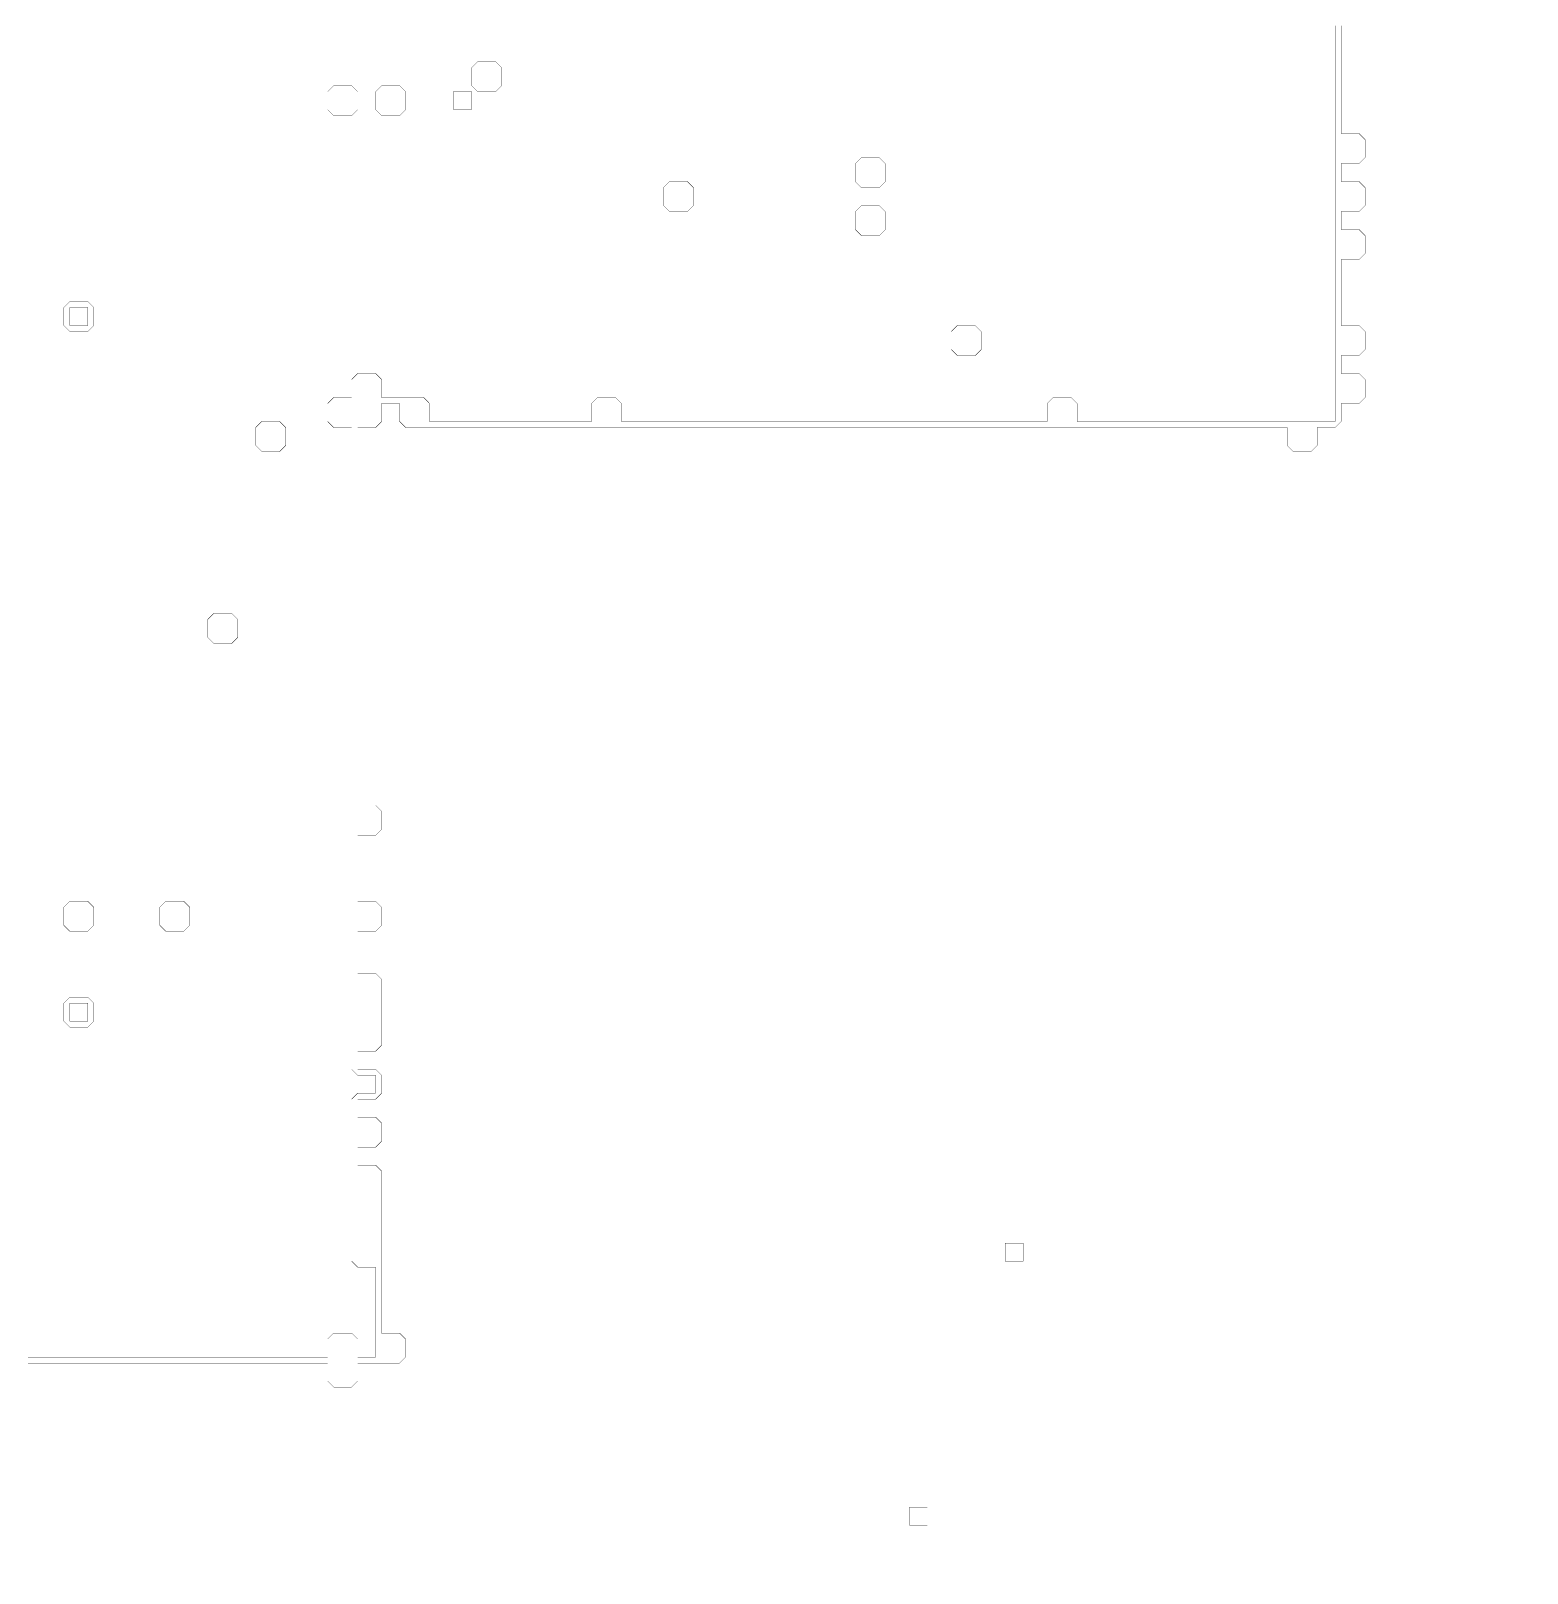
# Model space of a CAD drawing. Header units: metres. Extents: x 0 to 4990, y -4990 to 0.
# Drawn here: x 2554 to 4990, y -4990 to -2479 of the extents above; entities that cross this region are included whole.
import ezdxf

# ---------------------------------------------------------------- set-up
doc = ezdxf.new("R2010")
doc.units = ezdxf.units.M
for name, color, linetype in [('conductor', 1, 'Continuous'), ('dielectric', 8, 'Continuous'), ('substrate', 5, 'Continuous')]:
    doc.layers.add(name, color=color, linetype=linetype)

msp = doc.modelspace()

# ---------------------------------------------------------------- linework, layer by layer
at = {"layer": 'conductor', "const_width": 0.5}
msp.add_lwpolyline([(2548.828125, -4638.671875), (2558.59375, -4638.671875), (2568.359375, -4638.671875), (2578.125, -4638.671875), (2587.890625, -4638.671875), (2597.65625, -4638.671875), (2607.421875, -4638.671875), (2617.1875, -4638.671875), (2626.953125, -4638.671875), (2636.71875, -4638.671875), (2646.484375, -4638.671875), (2656.25, -4638.671875), (2666.015625, -4638.671875), (2675.78125, -4638.671875), (2685.546875, -4638.671875), (2695.3125, -4638.671875), (2705.078125, -4638.671875), (2714.84375, -4638.671875), (2724.609375, -4638.671875), (2734.375, -4638.671875), (2744.140625, -4638.671875), (2753.90625, -4638.671875), (2763.671875, -4638.671875), (2773.4375, -4638.671875), (2783.203125, -4638.671875), (2792.96875, -4638.671875), (2802.734375, -4638.671875), (2812.5, -4638.671875), (2822.265625, -4638.671875), (2832.03125, -4638.671875), (2841.796875, -4638.671875), (2851.5625, -4638.671875), (2861.328125, -4638.671875), (2871.09375, -4638.671875), (2880.859375, -4638.671875), (2890.625, -4638.671875), (2900.390625, -4638.671875), (2910.15625, -4638.671875), (2919.921875, -4638.671875), (2929.6875, -4638.671875), (2939.453125, -4638.671875), (2949.21875, -4638.671875), (2958.984375, -4638.671875), (2968.75, -4638.671875), (2978.515625, -4638.671875), (2988.28125, -4638.671875), (2998.046875, -4638.671875), (3007.8125, -4638.671875), (3017.578125, -4638.671875), (3027.34375, -4638.671875), (3037.109375, -4638.671875), (3037.109375, -4628.90625), (3037.109375, -4619.140625), (3037.109375, -4609.375), (3046.875, -4599.609375), (3056.640625, -4599.609375), (3066.40625, -4599.609375), (3076.171875, -4599.609375), (3085.9375, -4609.375), (3085.9375, -4619.140625), (3085.9375, -4628.90625), (3085.9375, -4638.671875), (3095.703125, -4638.671875), (3105.46875, -4638.671875), (3115.234375, -4638.671875), (3115.234375, -4628.90625), (3115.234375, -4619.140625), (3115.234375, -4609.375), (3115.234375, -4599.609375), (3115.234375, -4589.84375), (3115.234375, -4580.078125), (3115.234375, -4570.3125), (3115.234375, -4560.546875), (3115.234375, -4550.78125), (3115.234375, -4541.015625), (3115.234375, -4531.25), (3115.234375, -4521.484375), (3115.234375, -4511.71875), (3115.234375, -4501.953125), (3115.234375, -4492.1875), (3105.46875, -4492.1875), (3095.703125, -4492.1875), (3085.9375, -4492.1875), (3076.171875, -4482.421875), (3076.171875, -4472.65625), (3076.171875, -4462.890625), (3076.171875, -4453.125), (3076.171875, -4443.359375), (3076.171875, -4433.59375), (3076.171875, -4423.828125), (3076.171875, -4414.0625), (3076.171875, -4404.296875), (3076.171875, -4394.53125), (3076.171875, -4384.765625), (3076.171875, -4375), (3076.171875, -4365.234375), (3076.171875, -4355.46875), (3076.171875, -4345.703125), (3076.171875, -4335.9375), (3076.171875, -4326.171875), (3076.171875, -4316.40625), (3076.171875, -4306.640625), (3076.171875, -4296.875), (3076.171875, -4287.109375), (3076.171875, -4277.34375), (3076.171875, -4267.578125), (3076.171875, -4257.8125), (3076.171875, -4248.046875), (3076.171875, -4238.28125), (3076.171875, -4228.515625), (3076.171875, -4218.75), (3085.9375, -4208.984375), (3095.703125, -4208.984375), (3105.46875, -4208.984375), (3115.234375, -4208.984375), (3115.234375, -4199.21875), (3115.234375, -4189.453125), (3115.234375, -4179.6875), (3105.46875, -4179.6875), (3095.703125, -4179.6875), (3085.9375, -4179.6875), (3076.171875, -4169.921875), (3076.171875, -4160.15625), (3076.171875, -4150.390625), (3076.171875, -4140.625), (3076.171875, -4130.859375), (3076.171875, -4121.09375), (3076.171875, -4111.328125), (3076.171875, -4101.5625), (3076.171875, -4091.796875), (3076.171875, -4082.03125), (3076.171875, -4072.265625), (3076.171875, -4062.5), (3076.171875, -4052.734375), (3076.171875, -4042.96875), (3076.171875, -4033.203125), (3076.171875, -4023.4375), (3076.171875, -4013.671875), (3076.171875, -4003.90625), (3076.171875, -3994.140625), (3076.171875, -3984.375), (3076.171875, -3974.609375), (3076.171875, -3964.84375), (3076.171875, -3955.078125), (3076.171875, -3945.3125), (3076.171875, -3935.546875), (3076.171875, -3925.78125), (3076.171875, -3916.015625), (3076.171875, -3906.25), (3076.171875, -3896.484375), (3076.171875, -3886.71875), (3076.171875, -3876.953125), (3076.171875, -3867.1875), (3076.171875, -3857.421875), (3076.171875, -3847.65625), (3076.171875, -3837.890625), (3076.171875, -3828.125), (3076.171875, -3818.359375), (3076.171875, -3808.59375), (3076.171875, -3798.828125), (3076.171875, -3789.0625), (3076.171875, -3779.296875), (3076.171875, -3769.53125), (3076.171875, -3759.765625), (3076.171875, -3750), (3076.171875, -3740.234375), (3076.171875, -3730.46875), (3076.171875, -3720.703125), (3076.171875, -3710.9375), (3076.171875, -3701.171875), (3076.171875, -3691.40625), (3076.171875, -3681.640625), (3076.171875, -3671.875), (3076.171875, -3662.109375), (3076.171875, -3652.34375), (3076.171875, -3642.578125), (3076.171875, -3632.8125), (3076.171875, -3623.046875), (3076.171875, -3613.28125), (3076.171875, -3603.515625), (3076.171875, -3593.75), (3076.171875, -3583.984375), (3076.171875, -3574.21875), (3076.171875, -3564.453125), (3076.171875, -3554.6875), (3076.171875, -3544.921875), (3076.171875, -3535.15625), (3076.171875, -3525.390625), (3076.171875, -3515.625), (3076.171875, -3505.859375), (3076.171875, -3496.09375), (3076.171875, -3486.328125), (3076.171875, -3476.5625), (3076.171875, -3466.796875), (3076.171875, -3457.03125), (3076.171875, -3447.265625), (3076.171875, -3437.5), (3076.171875, -3427.734375), (3076.171875, -3417.96875), (3076.171875, -3408.203125), (3076.171875, -3398.4375), (3076.171875, -3388.671875), (3076.171875, -3378.90625), (3076.171875, -3369.140625), (3076.171875, -3359.375), (3076.171875, -3349.609375), (3076.171875, -3339.84375), (3076.171875, -3330.078125), (3076.171875, -3320.3125), (3076.171875, -3310.546875), (3076.171875, -3300.78125), (3076.171875, -3291.015625), (3076.171875, -3281.25), (3076.171875, -3271.484375), (3076.171875, -3261.71875), (3076.171875, -3251.953125), (3076.171875, -3242.1875), (3076.171875, -3232.421875), (3076.171875, -3222.65625), (3076.171875, -3212.890625), (3076.171875, -3203.125), (3076.171875, -3193.359375), (3076.171875, -3183.59375), (3076.171875, -3173.828125), (3076.171875, -3164.0625), (3076.171875, -3154.296875), (3076.171875, -3144.53125), (3076.171875, -3134.765625), (3076.171875, -3125), (3066.40625, -3125), (3056.640625, -3125), (3046.875, -3125), (3037.109375, -3115.234375), (3037.109375, -3105.46875), (3037.109375, -3095.703125), (3037.109375, -3085.9375), (3046.875, -3076.171875), (3056.640625, -3076.171875), (3066.40625, -3076.171875), (3076.171875, -3076.171875), (3076.171875, -3066.40625), (3076.171875, -3056.640625), (3076.171875, -3046.875), (3085.9375, -3037.109375), (3095.703125, -3037.109375), (3105.46875, -3037.109375), (3115.234375, -3037.109375), (3125, -3046.875), (3125, -3056.640625), (3125, -3066.40625), (3125, -3076.171875), (3134.765625, -3076.171875), (3144.53125, -3076.171875), (3154.296875, -3076.171875), (3164.0625, -3076.171875), (3173.828125, -3076.171875), (3183.59375, -3076.171875), (3193.359375, -3076.171875), (3203.125, -3085.9375), (3203.125, -3095.703125), (3203.125, -3105.46875), (3203.125, -3115.234375), (3212.890625, -3115.234375), (3222.65625, -3115.234375), (3232.421875, -3115.234375), (3242.1875, -3115.234375), (3251.953125, -3115.234375), (3261.71875, -3115.234375), (3271.484375, -3115.234375), (3281.25, -3115.234375), (3291.015625, -3115.234375), (3300.78125, -3115.234375), (3310.546875, -3115.234375), (3320.3125, -3115.234375), (3330.078125, -3115.234375), (3339.84375, -3115.234375), (3349.609375, -3115.234375), (3359.375, -3115.234375), (3369.140625, -3115.234375), (3378.90625, -3115.234375), (3388.671875, -3115.234375), (3398.4375, -3115.234375), (3408.203125, -3115.234375), (3417.96875, -3115.234375), (3427.734375, -3115.234375), (3437.5, -3115.234375), (3447.265625, -3115.234375), (3457.03125, -3115.234375), (3466.796875, -3115.234375), (3466.796875, -3105.46875), (3466.796875, -3095.703125), (3466.796875, -3085.9375), (3476.5625, -3076.171875), (3486.328125, -3076.171875), (3496.09375, -3076.171875), (3505.859375, -3076.171875), (3515.625, -3085.9375), (3515.625, -3095.703125), (3515.625, -3105.46875), (3515.625, -3115.234375), (3525.390625, -3115.234375), (3535.15625, -3115.234375), (3544.921875, -3115.234375), (3554.6875, -3115.234375), (3564.453125, -3115.234375), (3574.21875, -3115.234375), (3583.984375, -3115.234375), (3593.75, -3115.234375), (3603.515625, -3115.234375), (3613.28125, -3115.234375), (3623.046875, -3115.234375), (3632.8125, -3115.234375), (3642.578125, -3115.234375), (3652.34375, -3115.234375), (3662.109375, -3115.234375), (3671.875, -3115.234375), (3681.640625, -3115.234375), (3691.40625, -3115.234375), (3701.171875, -3115.234375), (3710.9375, -3115.234375), (3720.703125, -3115.234375), (3730.46875, -3115.234375), (3740.234375, -3115.234375), (3750, -3115.234375), (3759.765625, -3115.234375), (3769.53125, -3115.234375), (3779.296875, -3115.234375), (3789.0625, -3115.234375), (3798.828125, -3115.234375), (3808.59375, -3115.234375), (3818.359375, -3115.234375), (3828.125, -3115.234375), (3837.890625, -3115.234375), (3847.65625, -3115.234375), (3857.421875, -3115.234375), (3867.1875, -3115.234375), (3876.953125, -3115.234375), (3886.71875, -3115.234375), (3896.484375, -3115.234375), (3906.25, -3115.234375), (3916.015625, -3115.234375), (3925.78125, -3115.234375), (3935.546875, -3115.234375), (3945.3125, -3115.234375), (3955.078125, -3115.234375), (3964.84375, -3115.234375), (3974.609375, -3115.234375), (3984.375, -3115.234375), (3994.140625, -3115.234375), (4003.90625, -3115.234375), (4013.671875, -3115.234375), (4023.4375, -3115.234375), (4033.203125, -3115.234375), (4042.96875, -3115.234375), (4052.734375, -3115.234375), (4062.5, -3115.234375), (4072.265625, -3115.234375), (4082.03125, -3115.234375), (4091.796875, -3115.234375), (4101.5625, -3115.234375), (4111.328125, -3115.234375), (4121.09375, -3115.234375), (4130.859375, -3115.234375), (4140.625, -3115.234375), (4150.390625, -3115.234375), (4160.15625, -3115.234375), (4169.921875, -3115.234375), (4179.6875, -3115.234375), (4189.453125, -3115.234375), (4199.21875, -3115.234375), (4208.984375, -3115.234375), (4208.984375, -3105.46875), (4208.984375, -3095.703125), (4208.984375, -3085.9375), (4218.75, -3076.171875), (4228.515625, -3076.171875), (4238.28125, -3076.171875), (4248.046875, -3076.171875), (4257.8125, -3085.9375), (4257.8125, -3095.703125), (4257.8125, -3105.46875), (4257.8125, -3115.234375), (4267.578125, -3115.234375), (4277.34375, -3115.234375), (4287.109375, -3115.234375), (4296.875, -3115.234375), (4306.640625, -3115.234375), (4316.40625, -3115.234375), (4326.171875, -3115.234375), (4335.9375, -3115.234375), (4345.703125, -3115.234375), (4355.46875, -3115.234375), (4365.234375, -3115.234375), (4375, -3115.234375), (4384.765625, -3115.234375), (4394.53125, -3115.234375), (4404.296875, -3115.234375), (4414.0625, -3115.234375), (4423.828125, -3115.234375), (4433.59375, -3115.234375), (4443.359375, -3115.234375), (4453.125, -3115.234375), (4462.890625, -3115.234375), (4472.65625, -3115.234375), (4482.421875, -3115.234375), (4492.1875, -3115.234375), (4501.953125, -3115.234375), (4511.71875, -3115.234375), (4521.484375, -3115.234375), (4531.25, -3115.234375), (4541.015625, -3115.234375), (4550.78125, -3115.234375), (4560.546875, -3115.234375), (4570.3125, -3115.234375), (4580.078125, -3115.234375), (4589.84375, -3115.234375), (4599.609375, -3115.234375), (4609.375, -3115.234375), (4619.140625, -3115.234375), (4628.90625, -3115.234375), (4638.671875, -3115.234375), (4648.4375, -3115.234375), (4658.203125, -3115.234375), (4667.96875, -3115.234375), (4677.734375, -3115.234375), (4677.734375, -3105.46875), (4677.734375, -3095.703125), (4677.734375, -3085.9375), (4677.734375, -3076.171875), (4677.734375, -3066.40625), (4677.734375, -3056.640625), (4677.734375, -3046.875), (4677.734375, -3037.109375), (4677.734375, -3027.34375), (4677.734375, -3017.578125), (4677.734375, -3007.8125), (4677.734375, -2998.046875), (4677.734375, -2988.28125), (4677.734375, -2978.515625), (4677.734375, -2968.75), (4677.734375, -2958.984375), (4677.734375, -2949.21875), (4677.734375, -2939.453125), (4677.734375, -2929.6875), (4677.734375, -2919.921875), (4677.734375, -2910.15625), (4677.734375, -2900.390625), (4677.734375, -2890.625), (4677.734375, -2880.859375), (4677.734375, -2871.09375), (4677.734375, -2861.328125), (4677.734375, -2851.5625), (4677.734375, -2841.796875), (4677.734375, -2832.03125), (4677.734375, -2822.265625), (4677.734375, -2812.5), (4677.734375, -2802.734375), (4677.734375, -2792.96875), (4677.734375, -2783.203125), (4677.734375, -2773.4375), (4677.734375, -2763.671875), (4677.734375, -2753.90625), (4677.734375, -2744.140625), (4677.734375, -2734.375), (4677.734375, -2724.609375), (4677.734375, -2714.84375), (4677.734375, -2705.078125), (4677.734375, -2695.3125), (4677.734375, -2685.546875), (4677.734375, -2675.78125), (4677.734375, -2666.015625), (4677.734375, -2656.25), (4677.734375, -2646.484375), (4677.734375, -2636.71875), (4677.734375, -2626.953125), (4677.734375, -2617.1875), (4677.734375, -2607.421875), (4677.734375, -2597.65625), (4677.734375, -2587.890625), (4677.734375, -2578.125), (4677.734375, -2568.359375), (4677.734375, -2558.59375), (4677.734375, -2548.828125), (4677.734375, -2539.0625), (4677.734375, -2529.296875), (4677.734375, -2519.53125), (4677.734375, -2509.765625), (4677.734375, -2500), (4677.734375, -2490.234375), (4677.734375, -2480.46875), (4677.734375, -2470.703125)], dxfattribs=at)
for points in [[(3271.484375, -2539.0625), (3281.25, -2529.296875), (3291.015625, -2529.296875), (3300.78125, -2529.296875), (3310.546875, -2529.296875), (3320.3125, -2539.0625), (3320.3125, -2548.828125), (3320.3125, -2558.59375), (3320.3125, -2568.359375), (3310.546875, -2578.125), (3300.78125, -2578.125), (3291.015625, -2578.125), (3281.25, -2578.125), (3271.484375, -2568.359375), (3271.484375, -2558.59375), (3271.484375, -2548.828125)], [(3037.109375, -2578.125), (3046.875, -2568.359375), (3056.640625, -2568.359375), (3066.40625, -2568.359375), (3076.171875, -2568.359375), (3085.9375, -2578.125), (3085.9375, -2587.890625), (3085.9375, -2597.65625), (3085.9375, -2607.421875), (3076.171875, -2617.1875), (3066.40625, -2617.1875), (3056.640625, -2617.1875), (3046.875, -2617.1875), (3037.109375, -2607.421875), (3037.109375, -2597.65625), (3037.109375, -2587.890625)], [(3115.234375, -2578.125), (3125, -2568.359375), (3134.765625, -2568.359375), (3144.53125, -2568.359375), (3154.296875, -2568.359375), (3164.0625, -2578.125), (3164.0625, -2587.890625), (3164.0625, -2597.65625), (3164.0625, -2607.421875), (3154.296875, -2617.1875), (3144.53125, -2617.1875), (3134.765625, -2617.1875), (3125, -2617.1875), (3115.234375, -2607.421875), (3115.234375, -2597.65625), (3115.234375, -2587.890625)], [(3896.484375, -2695.3125), (3906.25, -2685.546875), (3916.015625, -2685.546875), (3925.78125, -2685.546875), (3935.546875, -2685.546875), (3945.3125, -2695.3125), (3945.3125, -2705.078125), (3945.3125, -2714.84375), (3945.3125, -2724.609375), (3935.546875, -2734.375), (3925.78125, -2734.375), (3916.015625, -2734.375), (3906.25, -2734.375), (3896.484375, -2724.609375), (3896.484375, -2714.84375), (3896.484375, -2705.078125)], [(3583.984375, -2734.375), (3593.75, -2724.609375), (3603.515625, -2724.609375), (3613.28125, -2724.609375), (3623.046875, -2724.609375), (3632.8125, -2734.375), (3632.8125, -2744.140625), (3632.8125, -2753.90625), (3632.8125, -2763.671875), (3623.046875, -2773.4375), (3613.28125, -2773.4375), (3603.515625, -2773.4375), (3593.75, -2773.4375), (3583.984375, -2763.671875), (3583.984375, -2753.90625), (3583.984375, -2744.140625)], [(3896.484375, -2773.4375), (3906.25, -2763.671875), (3916.015625, -2763.671875), (3925.78125, -2763.671875), (3935.546875, -2763.671875), (3945.3125, -2773.4375), (3945.3125, -2783.203125), (3945.3125, -2792.96875), (3945.3125, -2802.734375), (3935.546875, -2812.5), (3925.78125, -2812.5), (3916.015625, -2812.5), (3906.25, -2812.5), (3896.484375, -2802.734375), (3896.484375, -2792.96875), (3896.484375, -2783.203125)], [(2607.421875, -2929.6875), (2617.1875, -2919.921875), (2626.953125, -2919.921875), (2636.71875, -2919.921875), (2646.484375, -2919.921875), (2656.25, -2929.6875), (2656.25, -2939.453125), (2656.25, -2949.21875), (2656.25, -2958.984375), (2646.484375, -2968.75), (2636.71875, -2968.75), (2626.953125, -2968.75), (2617.1875, -2968.75), (2607.421875, -2958.984375), (2607.421875, -2949.21875), (2607.421875, -2939.453125)], [(4052.734375, -2968.75), (4062.5, -2958.984375), (4072.265625, -2958.984375), (4082.03125, -2958.984375), (4091.796875, -2958.984375), (4101.5625, -2968.75), (4101.5625, -2978.515625), (4101.5625, -2988.28125), (4101.5625, -2998.046875), (4091.796875, -3007.8125), (4082.03125, -3007.8125), (4072.265625, -3007.8125), (4062.5, -3007.8125), (4052.734375, -2998.046875), (4052.734375, -2988.28125), (4052.734375, -2978.515625)], [(2919.921875, -3125), (2929.6875, -3115.234375), (2939.453125, -3115.234375), (2949.21875, -3115.234375), (2958.984375, -3115.234375), (2968.75, -3125), (2968.75, -3134.765625), (2968.75, -3144.53125), (2968.75, -3154.296875), (2958.984375, -3164.0625), (2949.21875, -3164.0625), (2939.453125, -3164.0625), (2929.6875, -3164.0625), (2919.921875, -3154.296875), (2919.921875, -3144.53125), (2919.921875, -3134.765625)], [(2841.796875, -3437.5), (2851.5625, -3427.734375), (2861.328125, -3427.734375), (2871.09375, -3427.734375), (2880.859375, -3427.734375), (2890.625, -3437.5), (2890.625, -3447.265625), (2890.625, -3457.03125), (2890.625, -3466.796875), (2880.859375, -3476.5625), (2871.09375, -3476.5625), (2861.328125, -3476.5625), (2851.5625, -3476.5625), (2841.796875, -3466.796875), (2841.796875, -3457.03125), (2841.796875, -3447.265625)], [(2607.421875, -3906.25), (2617.1875, -3896.484375), (2626.953125, -3896.484375), (2636.71875, -3896.484375), (2646.484375, -3896.484375), (2656.25, -3906.25), (2656.25, -3916.015625), (2656.25, -3925.78125), (2656.25, -3935.546875), (2646.484375, -3945.3125), (2636.71875, -3945.3125), (2626.953125, -3945.3125), (2617.1875, -3945.3125), (2607.421875, -3935.546875), (2607.421875, -3925.78125), (2607.421875, -3916.015625)], [(2763.671875, -3906.25), (2773.4375, -3896.484375), (2783.203125, -3896.484375), (2792.96875, -3896.484375), (2802.734375, -3896.484375), (2812.5, -3906.25), (2812.5, -3916.015625), (2812.5, -3925.78125), (2812.5, -3935.546875), (2802.734375, -3945.3125), (2792.96875, -3945.3125), (2783.203125, -3945.3125), (2773.4375, -3945.3125), (2763.671875, -3935.546875), (2763.671875, -3925.78125), (2763.671875, -3916.015625)], [(2607.421875, -4062.5), (2617.1875, -4052.734375), (2626.953125, -4052.734375), (2636.71875, -4052.734375), (2646.484375, -4052.734375), (2656.25, -4062.5), (2656.25, -4072.265625), (2656.25, -4082.03125), (2656.25, -4091.796875), (2646.484375, -4101.5625), (2636.71875, -4101.5625), (2626.953125, -4101.5625), (2617.1875, -4101.5625), (2607.421875, -4091.796875), (2607.421875, -4082.03125), (2607.421875, -4072.265625)]]:
    msp.add_lwpolyline(points, close=True, dxfattribs=at)
at = {"layer": 'dielectric', "const_width": 0.5}
for points in [[(4140.625, -4453.125), (4140.625, -4462.890625), (4140.625, -4472.65625), (4140.625, -4482.421875), (4150.390625, -4482.421875), (4160.15625, -4482.421875), (4169.921875, -4482.421875), (4169.921875, -4472.65625), (4169.921875, -4462.890625), (4169.921875, -4453.125), (4160.15625, -4453.125), (4150.390625, -4453.125)], [(3984.375, -4882.8125), (3984.375, -4892.578125), (3984.375, -4902.34375), (3984.375, -4912.109375), (3994.140625, -4912.109375), (4003.90625, -4912.109375), (4013.671875, -4912.109375), (4013.671875, -4902.34375), (4013.671875, -4892.578125), (4013.671875, -4882.8125), (4003.90625, -4882.8125), (3994.140625, -4882.8125)]]:
    msp.add_lwpolyline(points, close=True, dxfattribs=at)
at = {"layer": 'substrate', "const_width": 0.5}
for points in [[(2548.828125, -4990.234375), (2558.59375, -4990.234375), (2568.359375, -4990.234375), (2578.125, -4990.234375), (2587.890625, -4990.234375), (2597.65625, -4990.234375), (2607.421875, -4990.234375), (2617.1875, -4990.234375), (2626.953125, -4990.234375), (2636.71875, -4990.234375), (2646.484375, -4990.234375), (2656.25, -4990.234375), (2666.015625, -4990.234375), (2675.78125, -4990.234375), (2685.546875, -4990.234375), (2695.3125, -4990.234375), (2705.078125, -4990.234375), (2714.84375, -4990.234375), (2724.609375, -4990.234375), (2734.375, -4990.234375), (2744.140625, -4990.234375), (2753.90625, -4990.234375), (2763.671875, -4990.234375), (2773.4375, -4990.234375), (2783.203125, -4990.234375), (2792.96875, -4990.234375), (2802.734375, -4990.234375), (2812.5, -4990.234375), (2822.265625, -4990.234375), (2832.03125, -4990.234375), (2841.796875, -4990.234375), (2851.5625, -4990.234375), (2861.328125, -4990.234375), (2871.09375, -4990.234375), (2880.859375, -4990.234375), (2890.625, -4990.234375), (2900.390625, -4990.234375), (2910.15625, -4990.234375), (2919.921875, -4990.234375), (2929.6875, -4990.234375), (2939.453125, -4990.234375), (2949.21875, -4990.234375), (2958.984375, -4990.234375), (2968.75, -4990.234375), (2978.515625, -4990.234375), (2988.28125, -4990.234375), (2998.046875, -4990.234375), (3007.8125, -4990.234375), (3017.578125, -4990.234375), (3027.34375, -4990.234375), (3037.109375, -4990.234375), (3046.875, -4990.234375), (3056.640625, -4990.234375), (3066.40625, -4990.234375), (3076.171875, -4990.234375), (3085.9375, -4990.234375), (3095.703125, -4990.234375), (3105.46875, -4990.234375), (3115.234375, -4990.234375), (3125, -4990.234375), (3134.765625, -4990.234375), (3144.53125, -4990.234375), (3154.296875, -4990.234375), (3164.0625, -4990.234375), (3173.828125, -4990.234375), (3183.59375, -4990.234375), (3193.359375, -4990.234375), (3203.125, -4990.234375), (3212.890625, -4990.234375), (3222.65625, -4990.234375), (3232.421875, -4990.234375), (3242.1875, -4990.234375), (3251.953125, -4990.234375), (3261.71875, -4990.234375), (3271.484375, -4990.234375), (3281.25, -4990.234375), (3291.015625, -4990.234375), (3300.78125, -4990.234375), (3310.546875, -4990.234375), (3320.3125, -4990.234375), (3330.078125, -4990.234375), (3339.84375, -4990.234375), (3349.609375, -4990.234375), (3359.375, -4990.234375), (3369.140625, -4990.234375), (3378.90625, -4990.234375), (3388.671875, -4990.234375), (3398.4375, -4990.234375), (3408.203125, -4990.234375), (3417.96875, -4990.234375), (3427.734375, -4990.234375), (3437.5, -4990.234375), (3447.265625, -4990.234375), (3457.03125, -4990.234375), (3466.796875, -4990.234375), (3476.5625, -4990.234375), (3486.328125, -4990.234375), (3496.09375, -4990.234375), (3505.859375, -4990.234375), (3515.625, -4990.234375), (3525.390625, -4990.234375), (3535.15625, -4990.234375), (3544.921875, -4990.234375), (3554.6875, -4990.234375), (3564.453125, -4990.234375), (3574.21875, -4990.234375), (3583.984375, -4990.234375), (3593.75, -4990.234375), (3603.515625, -4990.234375), (3613.28125, -4990.234375), (3623.046875, -4990.234375), (3632.8125, -4990.234375), (3642.578125, -4990.234375), (3652.34375, -4990.234375), (3662.109375, -4990.234375), (3671.875, -4990.234375), (3681.640625, -4990.234375), (3691.40625, -4990.234375), (3701.171875, -4990.234375), (3710.9375, -4990.234375), (3720.703125, -4990.234375), (3730.46875, -4990.234375), (3740.234375, -4990.234375), (3750, -4990.234375), (3759.765625, -4990.234375), (3769.53125, -4990.234375), (3779.296875, -4990.234375), (3789.0625, -4990.234375), (3798.828125, -4990.234375), (3808.59375, -4990.234375), (3818.359375, -4990.234375), (3828.125, -4990.234375), (3837.890625, -4990.234375), (3847.65625, -4990.234375), (3857.421875, -4990.234375), (3867.1875, -4990.234375), (3876.953125, -4990.234375), (3886.71875, -4990.234375), (3896.484375, -4990.234375), (3906.25, -4990.234375), (3916.015625, -4990.234375), (3925.78125, -4990.234375), (3935.546875, -4990.234375), (3945.3125, -4990.234375), (3955.078125, -4990.234375), (3964.84375, -4990.234375), (3974.609375, -4990.234375), (3984.375, -4990.234375), (3994.140625, -4990.234375), (4003.90625, -4990.234375), (4013.671875, -4990.234375), (4023.4375, -4990.234375), (4033.203125, -4990.234375), (4042.96875, -4990.234375), (4052.734375, -4990.234375), (4062.5, -4990.234375), (4072.265625, -4990.234375), (4082.03125, -4990.234375), (4091.796875, -4990.234375), (4101.5625, -4990.234375), (4111.328125, -4990.234375), (4121.09375, -4990.234375), (4130.859375, -4990.234375), (4140.625, -4990.234375), (4150.390625, -4990.234375), (4160.15625, -4990.234375), (4169.921875, -4990.234375), (4179.6875, -4990.234375), (4189.453125, -4990.234375), (4199.21875, -4990.234375), (4208.984375, -4990.234375), (4218.75, -4990.234375), (4228.515625, -4990.234375), (4238.28125, -4990.234375), (4248.046875, -4990.234375), (4257.8125, -4990.234375), (4267.578125, -4990.234375), (4277.34375, -4990.234375), (4287.109375, -4990.234375), (4296.875, -4990.234375), (4306.640625, -4990.234375), (4316.40625, -4990.234375), (4326.171875, -4990.234375), (4335.9375, -4990.234375), (4345.703125, -4990.234375), (4355.46875, -4990.234375), (4365.234375, -4990.234375), (4375, -4990.234375), (4384.765625, -4990.234375), (4394.53125, -4990.234375), (4404.296875, -4990.234375), (4414.0625, -4990.234375), (4423.828125, -4990.234375), (4433.59375, -4990.234375), (4443.359375, -4990.234375), (4453.125, -4990.234375), (4462.890625, -4990.234375), (4472.65625, -4990.234375), (4482.421875, -4990.234375), (4492.1875, -4990.234375), (4501.953125, -4990.234375), (4511.71875, -4990.234375), (4521.484375, -4990.234375), (4531.25, -4990.234375), (4541.015625, -4990.234375), (4550.78125, -4990.234375), (4560.546875, -4990.234375), (4570.3125, -4990.234375), (4580.078125, -4990.234375), (4589.84375, -4990.234375), (4599.609375, -4990.234375), (4609.375, -4990.234375), (4619.140625, -4990.234375), (4628.90625, -4990.234375), (4638.671875, -4990.234375), (4648.4375, -4990.234375), (4658.203125, -4990.234375), (4667.96875, -4990.234375), (4677.734375, -4990.234375), (4687.5, -4990.234375), (4697.265625, -4990.234375), (4707.03125, -4990.234375), (4716.796875, -4990.234375), (4726.5625, -4990.234375), (4736.328125, -4990.234375), (4746.09375, -4990.234375), (4755.859375, -4990.234375), (4765.625, -4990.234375), (4775.390625, -4990.234375), (4785.15625, -4990.234375), (4794.921875, -4990.234375), (4804.6875, -4990.234375), (4814.453125, -4990.234375), (4824.21875, -4990.234375), (4833.984375, -4990.234375), (4843.75, -4990.234375), (4853.515625, -4990.234375), (4863.28125, -4990.234375), (4873.046875, -4990.234375), (4882.8125, -4990.234375), (4892.578125, -4990.234375), (4902.34375, -4990.234375), (4912.109375, -4990.234375), (4921.875, -4990.234375), (4931.640625, -4990.234375), (4941.40625, -4990.234375), (4951.171875, -4990.234375), (4960.9375, -4990.234375), (4970.703125, -4990.234375), (4980.46875, -4990.234375), (4990.234375, -4990.234375), (4990.234375, -4980.46875), (4990.234375, -4970.703125), (4990.234375, -4960.9375), (4990.234375, -4951.171875), (4990.234375, -4941.40625), (4990.234375, -4931.640625), (4990.234375, -4921.875), (4990.234375, -4912.109375), (4990.234375, -4902.34375), (4990.234375, -4892.578125), (4990.234375, -4882.8125), (4990.234375, -4873.046875), (4990.234375, -4863.28125), (4990.234375, -4853.515625), (4990.234375, -4843.75), (4990.234375, -4833.984375), (4990.234375, -4824.21875), (4990.234375, -4814.453125), (4990.234375, -4804.6875), (4990.234375, -4794.921875), (4990.234375, -4785.15625), (4990.234375, -4775.390625), (4990.234375, -4765.625), (4990.234375, -4755.859375), (4990.234375, -4746.09375), (4990.234375, -4736.328125), (4990.234375, -4726.5625), (4990.234375, -4716.796875), (4990.234375, -4707.03125), (4990.234375, -4697.265625), (4990.234375, -4687.5), (4990.234375, -4677.734375), (4990.234375, -4667.96875), (4990.234375, -4658.203125), (4990.234375, -4648.4375), (4990.234375, -4638.671875), (4990.234375, -4628.90625), (4990.234375, -4619.140625), (4990.234375, -4609.375), (4990.234375, -4599.609375), (4990.234375, -4589.84375), (4990.234375, -4580.078125), (4990.234375, -4570.3125), (4990.234375, -4560.546875), (4990.234375, -4550.78125), (4990.234375, -4541.015625), (4990.234375, -4531.25), (4990.234375, -4521.484375), (4990.234375, -4511.71875), (4990.234375, -4501.953125), (4990.234375, -4492.1875), (4990.234375, -4482.421875), (4990.234375, -4472.65625), (4990.234375, -4462.890625), (4990.234375, -4453.125), (4990.234375, -4443.359375), (4990.234375, -4433.59375), (4990.234375, -4423.828125), (4990.234375, -4414.0625), (4990.234375, -4404.296875), (4990.234375, -4394.53125), (4990.234375, -4384.765625), (4990.234375, -4375), (4990.234375, -4365.234375), (4990.234375, -4355.46875), (4990.234375, -4345.703125), (4990.234375, -4335.9375), (4990.234375, -4326.171875), (4990.234375, -4316.40625), (4990.234375, -4306.640625), (4990.234375, -4296.875), (4990.234375, -4287.109375), (4990.234375, -4277.34375), (4990.234375, -4267.578125), (4990.234375, -4257.8125), (4990.234375, -4248.046875), (4990.234375, -4238.28125), (4990.234375, -4228.515625), (4990.234375, -4218.75), (4990.234375, -4208.984375), (4990.234375, -4199.21875), (4990.234375, -4189.453125), (4990.234375, -4179.6875), (4990.234375, -4169.921875), (4990.234375, -4160.15625), (4990.234375, -4150.390625), (4990.234375, -4140.625), (4990.234375, -4130.859375), (4990.234375, -4121.09375), (4990.234375, -4111.328125), (4990.234375, -4101.5625), (4990.234375, -4091.796875), (4990.234375, -4082.03125), (4990.234375, -4072.265625), (4990.234375, -4062.5), (4990.234375, -4052.734375), (4990.234375, -4042.96875), (4990.234375, -4033.203125), (4990.234375, -4023.4375), (4990.234375, -4013.671875), (4990.234375, -4003.90625), (4990.234375, -3994.140625), (4990.234375, -3984.375), (4990.234375, -3974.609375), (4990.234375, -3964.84375), (4990.234375, -3955.078125), (4990.234375, -3945.3125), (4990.234375, -3935.546875), (4990.234375, -3925.78125), (4990.234375, -3916.015625), (4990.234375, -3906.25), (4990.234375, -3896.484375), (4990.234375, -3886.71875), (4990.234375, -3876.953125), (4990.234375, -3867.1875), (4990.234375, -3857.421875), (4990.234375, -3847.65625), (4990.234375, -3837.890625), (4990.234375, -3828.125), (4990.234375, -3818.359375), (4990.234375, -3808.59375), (4990.234375, -3798.828125), (4990.234375, -3789.0625), (4990.234375, -3779.296875), (4990.234375, -3769.53125), (4990.234375, -3759.765625), (4990.234375, -3750), (4990.234375, -3740.234375), (4990.234375, -3730.46875), (4990.234375, -3720.703125), (4990.234375, -3710.9375), (4990.234375, -3701.171875), (4990.234375, -3691.40625), (4990.234375, -3681.640625), (4990.234375, -3671.875), (4990.234375, -3662.109375), (4990.234375, -3652.34375), (4990.234375, -3642.578125), (4990.234375, -3632.8125), (4990.234375, -3623.046875), (4990.234375, -3613.28125), (4990.234375, -3603.515625), (4990.234375, -3593.75), (4990.234375, -3583.984375), (4990.234375, -3574.21875), (4990.234375, -3564.453125), (4990.234375, -3554.6875), (4990.234375, -3544.921875), (4990.234375, -3535.15625), (4990.234375, -3525.390625), (4990.234375, -3515.625), (4990.234375, -3505.859375), (4990.234375, -3496.09375), (4990.234375, -3486.328125), (4990.234375, -3476.5625), (4990.234375, -3466.796875), (4990.234375, -3457.03125), (4990.234375, -3447.265625), (4990.234375, -3437.5), (4990.234375, -3427.734375), (4990.234375, -3417.96875), (4990.234375, -3408.203125), (4990.234375, -3398.4375), (4990.234375, -3388.671875), (4990.234375, -3378.90625), (4990.234375, -3369.140625), (4990.234375, -3359.375), (4990.234375, -3349.609375), (4990.234375, -3339.84375), (4990.234375, -3330.078125), (4990.234375, -3320.3125), (4990.234375, -3310.546875), (4990.234375, -3300.78125), (4990.234375, -3291.015625), (4990.234375, -3281.25), (4990.234375, -3271.484375), (4990.234375, -3261.71875), (4990.234375, -3251.953125), (4990.234375, -3242.1875), (4990.234375, -3232.421875), (4990.234375, -3222.65625), (4990.234375, -3212.890625), (4990.234375, -3203.125), (4990.234375, -3193.359375), (4990.234375, -3183.59375), (4990.234375, -3173.828125), (4990.234375, -3164.0625), (4990.234375, -3154.296875), (4990.234375, -3144.53125), (4990.234375, -3134.765625), (4990.234375, -3125), (4990.234375, -3115.234375), (4990.234375, -3105.46875), (4990.234375, -3095.703125), (4990.234375, -3085.9375), (4990.234375, -3076.171875), (4990.234375, -3066.40625), (4990.234375, -3056.640625), (4990.234375, -3046.875), (4990.234375, -3037.109375), (4990.234375, -3027.34375), (4990.234375, -3017.578125), (4990.234375, -3007.8125), (4990.234375, -2998.046875), (4990.234375, -2988.28125), (4990.234375, -2978.515625), (4990.234375, -2968.75), (4990.234375, -2958.984375), (4990.234375, -2949.21875), (4990.234375, -2939.453125), (4990.234375, -2929.6875), (4990.234375, -2919.921875), (4990.234375, -2910.15625), (4990.234375, -2900.390625), (4990.234375, -2890.625), (4990.234375, -2880.859375), (4990.234375, -2871.09375), (4990.234375, -2861.328125), (4990.234375, -2851.5625), (4990.234375, -2841.796875), (4990.234375, -2832.03125), (4990.234375, -2822.265625), (4990.234375, -2812.5), (4990.234375, -2802.734375), (4990.234375, -2792.96875), (4990.234375, -2783.203125), (4990.234375, -2773.4375), (4990.234375, -2763.671875), (4990.234375, -2753.90625), (4990.234375, -2744.140625), (4990.234375, -2734.375), (4990.234375, -2724.609375), (4990.234375, -2714.84375), (4990.234375, -2705.078125), (4990.234375, -2695.3125), (4990.234375, -2685.546875), (4990.234375, -2675.78125), (4990.234375, -2666.015625), (4990.234375, -2656.25), (4990.234375, -2646.484375), (4990.234375, -2636.71875), (4990.234375, -2626.953125), (4990.234375, -2617.1875), (4990.234375, -2607.421875), (4990.234375, -2597.65625), (4990.234375, -2587.890625), (4990.234375, -2578.125), (4990.234375, -2568.359375), (4990.234375, -2558.59375), (4990.234375, -2548.828125), (4990.234375, -2539.0625), (4990.234375, -2529.296875), (4990.234375, -2519.53125), (4990.234375, -2509.765625), (4990.234375, -2500), (4990.234375, -2490.234375), (4990.234375, -2480.46875), (4990.234375, -2470.703125)], [(4687.5, -2470.703125), (4687.5, -2480.46875), (4687.5, -2490.234375), (4687.5, -2500), (4687.5, -2509.765625), (4687.5, -2519.53125), (4687.5, -2529.296875), (4687.5, -2539.0625), (4687.5, -2548.828125), (4687.5, -2558.59375), (4687.5, -2568.359375), (4687.5, -2578.125), (4687.5, -2587.890625), (4687.5, -2597.65625), (4687.5, -2607.421875), (4687.5, -2617.1875), (4687.5, -2626.953125), (4687.5, -2636.71875), (4687.5, -2646.484375), (4697.265625, -2646.484375), (4707.03125, -2646.484375), (4716.796875, -2646.484375), (4726.5625, -2656.25), (4726.5625, -2666.015625), (4726.5625, -2675.78125), (4726.5625, -2685.546875), (4716.796875, -2695.3125), (4707.03125, -2695.3125), (4697.265625, -2695.3125), (4687.5, -2695.3125), (4687.5, -2705.078125), (4687.5, -2714.84375), (4687.5, -2724.609375), (4697.265625, -2724.609375), (4707.03125, -2724.609375), (4716.796875, -2724.609375), (4726.5625, -2734.375), (4726.5625, -2744.140625), (4726.5625, -2753.90625), (4726.5625, -2763.671875), (4716.796875, -2773.4375), (4707.03125, -2773.4375), (4697.265625, -2773.4375), (4687.5, -2773.4375), (4687.5, -2783.203125), (4687.5, -2792.96875), (4687.5, -2802.734375), (4697.265625, -2802.734375), (4707.03125, -2802.734375), (4716.796875, -2802.734375), (4726.5625, -2812.5), (4726.5625, -2822.265625), (4726.5625, -2832.03125), (4726.5625, -2841.796875), (4716.796875, -2851.5625), (4707.03125, -2851.5625), (4697.265625, -2851.5625), (4687.5, -2851.5625), (4687.5, -2861.328125), (4687.5, -2871.09375), (4687.5, -2880.859375), (4687.5, -2890.625), (4687.5, -2900.390625), (4687.5, -2910.15625), (4687.5, -2919.921875), (4687.5, -2929.6875), (4687.5, -2939.453125), (4687.5, -2949.21875), (4687.5, -2958.984375), (4697.265625, -2958.984375), (4707.03125, -2958.984375), (4716.796875, -2958.984375), (4726.5625, -2968.75), (4726.5625, -2978.515625), (4726.5625, -2988.28125), (4726.5625, -2998.046875), (4716.796875, -3007.8125), (4707.03125, -3007.8125), (4697.265625, -3007.8125), (4687.5, -3007.8125), (4687.5, -3017.578125), (4687.5, -3027.34375), (4687.5, -3037.109375), (4697.265625, -3037.109375), (4707.03125, -3037.109375), (4716.796875, -3037.109375), (4726.5625, -3046.875), (4726.5625, -3056.640625), (4726.5625, -3066.40625), (4726.5625, -3076.171875), (4716.796875, -3085.9375), (4707.03125, -3085.9375), (4697.265625, -3085.9375), (4687.5, -3085.9375), (4687.5, -3095.703125), (4687.5, -3105.46875), (4687.5, -3115.234375), (4677.734375, -3125), (4667.96875, -3125), (4658.203125, -3125), (4648.4375, -3125), (4648.4375, -3134.765625), (4648.4375, -3144.53125), (4648.4375, -3154.296875), (4638.671875, -3164.0625), (4628.90625, -3164.0625), (4619.140625, -3164.0625), (4609.375, -3164.0625), (4599.609375, -3154.296875), (4599.609375, -3144.53125), (4599.609375, -3134.765625), (4599.609375, -3125), (4589.84375, -3125), (4580.078125, -3125), (4570.3125, -3125), (4560.546875, -3125), (4550.78125, -3125), (4541.015625, -3125), (4531.25, -3125), (4521.484375, -3125), (4511.71875, -3125), (4501.953125, -3125), (4492.1875, -3125), (4482.421875, -3125), (4472.65625, -3125), (4462.890625, -3125), (4453.125, -3125), (4443.359375, -3125), (4433.59375, -3125), (4423.828125, -3125), (4414.0625, -3125), (4404.296875, -3125), (4394.53125, -3125), (4384.765625, -3125), (4375, -3125), (4365.234375, -3125), (4355.46875, -3125), (4345.703125, -3125), (4335.9375, -3125), (4326.171875, -3125), (4316.40625, -3125), (4306.640625, -3125), (4296.875, -3125), (4287.109375, -3125), (4277.34375, -3125), (4267.578125, -3125), (4257.8125, -3125), (4248.046875, -3125), (4238.28125, -3125), (4228.515625, -3125), (4218.75, -3125), (4208.984375, -3125), (4199.21875, -3125), (4189.453125, -3125), (4179.6875, -3125), (4169.921875, -3125), (4160.15625, -3125), (4150.390625, -3125), (4140.625, -3125), (4130.859375, -3125), (4121.09375, -3125), (4111.328125, -3125), (4101.5625, -3125), (4091.796875, -3125), (4082.03125, -3125), (4072.265625, -3125), (4062.5, -3125), (4052.734375, -3125), (4042.96875, -3125), (4033.203125, -3125), (4023.4375, -3125), (4013.671875, -3125), (4003.90625, -3125), (3994.140625, -3125), (3984.375, -3125), (3974.609375, -3125), (3964.84375, -3125), (3955.078125, -3125), (3945.3125, -3125), (3935.546875, -3125), (3925.78125, -3125), (3916.015625, -3125), (3906.25, -3125), (3896.484375, -3125), (3886.71875, -3125), (3876.953125, -3125), (3867.1875, -3125), (3857.421875, -3125), (3847.65625, -3125), (3837.890625, -3125), (3828.125, -3125), (3818.359375, -3125), (3808.59375, -3125), (3798.828125, -3125), (3789.0625, -3125), (3779.296875, -3125), (3769.53125, -3125), (3759.765625, -3125), (3750, -3125), (3740.234375, -3125), (3730.46875, -3125), (3720.703125, -3125), (3710.9375, -3125), (3701.171875, -3125), (3691.40625, -3125), (3681.640625, -3125), (3671.875, -3125), (3662.109375, -3125), (3652.34375, -3125), (3642.578125, -3125), (3632.8125, -3125), (3623.046875, -3125), (3613.28125, -3125), (3603.515625, -3125), (3593.75, -3125), (3583.984375, -3125), (3574.21875, -3125), (3564.453125, -3125), (3554.6875, -3125), (3544.921875, -3125), (3535.15625, -3125), (3525.390625, -3125), (3515.625, -3125), (3505.859375, -3125), (3496.09375, -3125), (3486.328125, -3125), (3476.5625, -3125), (3466.796875, -3125), (3457.03125, -3125), (3447.265625, -3125), (3437.5, -3125), (3427.734375, -3125), (3417.96875, -3125), (3408.203125, -3125), (3398.4375, -3125), (3388.671875, -3125), (3378.90625, -3125), (3369.140625, -3125), (3359.375, -3125), (3349.609375, -3125), (3339.84375, -3125), (3330.078125, -3125), (3320.3125, -3125), (3310.546875, -3125), (3300.78125, -3125), (3291.015625, -3125), (3281.25, -3125), (3271.484375, -3125), (3261.71875, -3125), (3251.953125, -3125), (3242.1875, -3125), (3232.421875, -3125), (3222.65625, -3125), (3212.890625, -3125), (3203.125, -3125), (3193.359375, -3125), (3183.59375, -3125), (3173.828125, -3125), (3164.0625, -3125), (3154.296875, -3115.234375), (3154.296875, -3105.46875), (3154.296875, -3095.703125), (3154.296875, -3085.9375), (3144.53125, -3085.9375), (3134.765625, -3085.9375), (3125, -3085.9375), (3125, -3095.703125), (3125, -3105.46875), (3125, -3115.234375), (3115.234375, -3125), (3105.46875, -3125), (3095.703125, -3125), (3085.9375, -3125), (3085.9375, -3134.765625), (3085.9375, -3144.53125), (3085.9375, -3154.296875), (3085.9375, -3164.0625), (3085.9375, -3173.828125), (3085.9375, -3183.59375), (3085.9375, -3193.359375), (3085.9375, -3203.125), (3085.9375, -3212.890625), (3085.9375, -3222.65625), (3085.9375, -3232.421875), (3085.9375, -3242.1875), (3085.9375, -3251.953125), (3085.9375, -3261.71875), (3085.9375, -3271.484375), (3085.9375, -3281.25), (3085.9375, -3291.015625), (3085.9375, -3300.78125), (3085.9375, -3310.546875), (3085.9375, -3320.3125), (3085.9375, -3330.078125), (3085.9375, -3339.84375), (3085.9375, -3349.609375), (3085.9375, -3359.375), (3085.9375, -3369.140625), (3085.9375, -3378.90625), (3085.9375, -3388.671875), (3085.9375, -3398.4375), (3085.9375, -3408.203125), (3085.9375, -3417.96875), (3085.9375, -3427.734375), (3085.9375, -3437.5), (3085.9375, -3447.265625), (3085.9375, -3457.03125), (3085.9375, -3466.796875), (3085.9375, -3476.5625), (3085.9375, -3486.328125), (3085.9375, -3496.09375), (3085.9375, -3505.859375), (3085.9375, -3515.625), (3085.9375, -3525.390625), (3085.9375, -3535.15625), (3085.9375, -3544.921875), (3085.9375, -3554.6875), (3085.9375, -3564.453125), (3085.9375, -3574.21875), (3085.9375, -3583.984375), (3085.9375, -3593.75), (3085.9375, -3603.515625), (3085.9375, -3613.28125), (3085.9375, -3623.046875), (3085.9375, -3632.8125), (3085.9375, -3642.578125), (3085.9375, -3652.34375), (3085.9375, -3662.109375), (3085.9375, -3671.875), (3085.9375, -3681.640625), (3085.9375, -3691.40625), (3085.9375, -3701.171875), (3085.9375, -3710.9375), (3085.9375, -3720.703125), (3085.9375, -3730.46875), (3085.9375, -3740.234375), (3095.703125, -3740.234375), (3105.46875, -3740.234375), (3115.234375, -3740.234375), (3125, -3750), (3125, -3759.765625), (3125, -3769.53125), (3125, -3779.296875), (3115.234375, -3789.0625), (3105.46875, -3789.0625), (3095.703125, -3789.0625), (3085.9375, -3789.0625), (3085.9375, -3798.828125), (3085.9375, -3808.59375), (3085.9375, -3818.359375), (3085.9375, -3828.125), (3085.9375, -3837.890625), (3085.9375, -3847.65625), (3085.9375, -3857.421875), (3085.9375, -3867.1875), (3085.9375, -3876.953125), (3085.9375, -3886.71875), (3085.9375, -3896.484375), (3095.703125, -3896.484375), (3105.46875, -3896.484375), (3115.234375, -3896.484375), (3125, -3906.25), (3125, -3916.015625), (3125, -3925.78125), (3125, -3935.546875), (3115.234375, -3945.3125), (3105.46875, -3945.3125), (3095.703125, -3945.3125), (3085.9375, -3945.3125), (3085.9375, -3955.078125), (3085.9375, -3964.84375), (3085.9375, -3974.609375), (3085.9375, -3984.375), (3085.9375, -3994.140625), (3085.9375, -4003.90625), (3085.9375, -4013.671875), (3095.703125, -4013.671875), (3105.46875, -4013.671875), (3115.234375, -4013.671875), (3125, -4023.4375), (3125, -4033.203125), (3125, -4042.96875), (3125, -4052.734375), (3125, -4062.5), (3125, -4072.265625), (3125, -4082.03125), (3125, -4091.796875), (3125, -4101.5625), (3125, -4111.328125), (3125, -4121.09375), (3125, -4130.859375), (3115.234375, -4140.625), (3105.46875, -4140.625), (3095.703125, -4140.625), (3085.9375, -4140.625), (3085.9375, -4150.390625), (3085.9375, -4160.15625), (3085.9375, -4169.921875), (3095.703125, -4169.921875), (3105.46875, -4169.921875), (3115.234375, -4169.921875), (3125, -4179.6875), (3125, -4189.453125), (3125, -4199.21875), (3125, -4208.984375), (3115.234375, -4218.75), (3105.46875, -4218.75), (3095.703125, -4218.75), (3085.9375, -4218.75), (3085.9375, -4228.515625), (3085.9375, -4238.28125), (3085.9375, -4248.046875), (3095.703125, -4248.046875), (3105.46875, -4248.046875), (3115.234375, -4248.046875), (3125, -4257.8125), (3125, -4267.578125), (3125, -4277.34375), (3125, -4287.109375), (3115.234375, -4296.875), (3105.46875, -4296.875), (3095.703125, -4296.875), (3085.9375, -4296.875), (3085.9375, -4306.640625), (3085.9375, -4316.40625), (3085.9375, -4326.171875), (3095.703125, -4326.171875), (3105.46875, -4326.171875), (3115.234375, -4326.171875), (3125, -4335.9375), (3125, -4345.703125), (3125, -4355.46875), (3125, -4365.234375), (3125, -4375), (3125, -4384.765625), (3125, -4394.53125), (3125, -4404.296875), (3125, -4414.0625), (3125, -4423.828125), (3125, -4433.59375), (3125, -4443.359375), (3125, -4453.125), (3125, -4462.890625), (3125, -4472.65625), (3125, -4482.421875), (3125, -4492.1875), (3125, -4501.953125), (3125, -4511.71875), (3125, -4521.484375), (3125, -4531.25), (3125, -4541.015625), (3125, -4550.78125), (3125, -4560.546875), (3125, -4570.3125), (3125, -4580.078125), (3125, -4589.84375), (3125, -4599.609375), (3134.765625, -4599.609375), (3144.53125, -4599.609375), (3154.296875, -4599.609375), (3164.0625, -4609.375), (3164.0625, -4619.140625), (3164.0625, -4628.90625), (3164.0625, -4638.671875), (3154.296875, -4648.4375), (3144.53125, -4648.4375), (3134.765625, -4648.4375), (3125, -4648.4375), (3115.234375, -4648.4375), (3105.46875, -4648.4375), (3095.703125, -4648.4375), (3085.9375, -4648.4375), (3085.9375, -4658.203125), (3085.9375, -4667.96875), (3085.9375, -4677.734375), (3076.171875, -4687.5), (3066.40625, -4687.5), (3056.640625, -4687.5), (3046.875, -4687.5), (3037.109375, -4677.734375), (3037.109375, -4667.96875), (3037.109375, -4658.203125), (3037.109375, -4648.4375), (3027.34375, -4648.4375), (3017.578125, -4648.4375), (3007.8125, -4648.4375), (2998.046875, -4648.4375), (2988.28125, -4648.4375), (2978.515625, -4648.4375), (2968.75, -4648.4375), (2958.984375, -4648.4375), (2949.21875, -4648.4375), (2939.453125, -4648.4375), (2929.6875, -4648.4375), (2919.921875, -4648.4375), (2910.15625, -4648.4375), (2900.390625, -4648.4375), (2890.625, -4648.4375), (2880.859375, -4648.4375), (2871.09375, -4648.4375), (2861.328125, -4648.4375), (2851.5625, -4648.4375), (2841.796875, -4648.4375), (2832.03125, -4648.4375), (2822.265625, -4648.4375), (2812.5, -4648.4375), (2802.734375, -4648.4375), (2792.96875, -4648.4375), (2783.203125, -4648.4375), (2773.4375, -4648.4375), (2763.671875, -4648.4375), (2753.90625, -4648.4375), (2744.140625, -4648.4375), (2734.375, -4648.4375), (2724.609375, -4648.4375), (2714.84375, -4648.4375), (2705.078125, -4648.4375), (2695.3125, -4648.4375), (2685.546875, -4648.4375), (2675.78125, -4648.4375), (2666.015625, -4648.4375), (2656.25, -4648.4375), (2646.484375, -4648.4375), (2636.71875, -4648.4375), (2626.953125, -4648.4375), (2617.1875, -4648.4375), (2607.421875, -4648.4375), (2597.65625, -4648.4375), (2587.890625, -4648.4375), (2578.125, -4648.4375), (2568.359375, -4648.4375), (2558.59375, -4648.4375), (2548.828125, -4648.4375)]]:
    msp.add_lwpolyline(points, dxfattribs=at)
for points in [[(3242.1875, -2578.125), (3242.1875, -2587.890625), (3242.1875, -2597.65625), (3242.1875, -2607.421875), (3251.953125, -2607.421875), (3261.71875, -2607.421875), (3271.484375, -2607.421875), (3271.484375, -2597.65625), (3271.484375, -2587.890625), (3271.484375, -2578.125), (3261.71875, -2578.125), (3251.953125, -2578.125)], [(2617.1875, -2929.6875), (2617.1875, -2939.453125), (2617.1875, -2949.21875), (2617.1875, -2958.984375), (2626.953125, -2958.984375), (2636.71875, -2958.984375), (2646.484375, -2958.984375), (2646.484375, -2949.21875), (2646.484375, -2939.453125), (2646.484375, -2929.6875), (2636.71875, -2929.6875), (2626.953125, -2929.6875)], [(2617.1875, -4062.5), (2617.1875, -4072.265625), (2617.1875, -4082.03125), (2617.1875, -4091.796875), (2626.953125, -4091.796875), (2636.71875, -4091.796875), (2646.484375, -4091.796875), (2646.484375, -4082.03125), (2646.484375, -4072.265625), (2646.484375, -4062.5), (2636.71875, -4062.5), (2626.953125, -4062.5)]]:
    msp.add_lwpolyline(points, close=True, dxfattribs=at)

doc.saveas('drawing.dxf')
